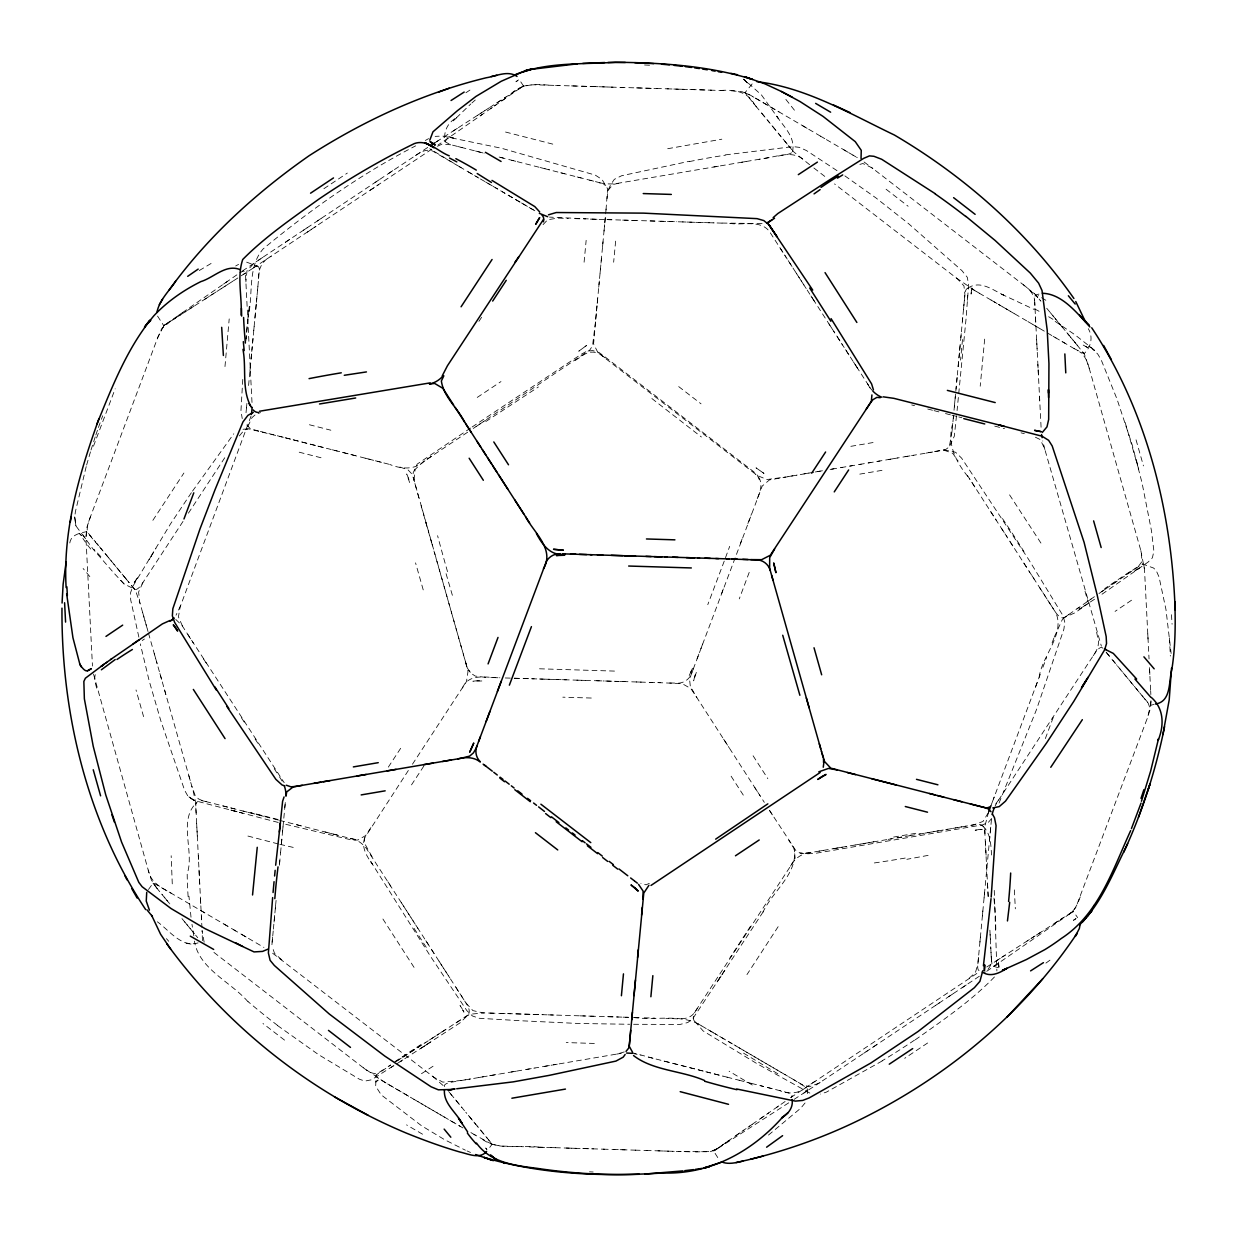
<?xml version="1.0" encoding="UTF-8"?>
<svg xmlns="http://www.w3.org/2000/svg" width="1237" height="1237" viewBox="0 0 1237 1237"><rect width="100%" height="100%" fill="white"/><g stroke="black" fill="none" stroke-linecap="round" stroke-linejoin="round"><path stroke-width="0.75" stroke-dasharray="5 3.75" d="M188.07 870.693C193.328 849.278 178.638 819.698 196.405 802.937M792.515 151.734C795.808 136.689 783.021 126.174 775.707 114.732L778.119 118.211L761.482 94.971L743.762 79.106M482.847 152.893L450.129 144.528L444.995 141.698C443.171 131.478 447.918 122.107 457.273 117.221L453.283 120.839L470.771 103.97M202.42 940.677L202.095 930.425M224.979 366.569L229.201 318.914M388.186 1066.557L390.645 1064.98L376.141 1075.046L375.677 1086.225L381.29 1094.931L421.446 1125.685L444.64 1139.725L465.375 1150.194M807.344 1093.632L807.173 1088.05L793.334 1079.468M242.777 379.388L240.952 410.792L242.236 418.585M844.902 175.901L875.951 197.92L908.391 223.51L961.953 270.656L967.319 277.351L968.617 284.943L966.035 319.007L957.067 410.591M984.667 339.124L980.214 386.191M245.823 341.165L249.302 306.374L248.034 317.492C253.461 295.04 247.168 266.96 263.234 248.838C310.502 209.625 360.957 174.03 415.632 145.873M1151.013 701.534L1150.549 708.09L1147.194 718.573M967.736 295.349L967.288 300.529L967.52 298.009M247.013 326.63L245.916 339.062L246.055 337.794M962.494 339.495L960.546 360.137M584.096 262.198L586.152 240.334M275.294 908.87L275.665 904.835M273.392 929.111L274.954 912.458M958.582 361.776L957.33 375.043M962.371 321.481L962.742 317.414M984.559 892.882L983.817 900.706M990.265 832.161L991.023 824.058M246.024 412.741L246.905 403.432M248.591 385.511L251.467 354.833M251.776 351.509L252.982 338.768M253.322 335.165L256.353 302.941M256.399 302.416L256.786 298.287M257.095 295.055L259.353 270.362A14.89 4.948 -66.5 0 0 255.178 266.821L240.828 276.052M246.488 407.87L246.797 404.623M249.936 371.115L250.74 362.611M251.096 358.823L252.209 346.994M252.564 343.283L253.369 334.732M253.74 330.696L254.142 326.429M254.899 318.357L257.157 294.375M257.528 290.448L257.914 286.288M258.626 278.789C257.868 269.202 262.414 260.404 271.259 256.214M272.619 937.198L271.815 945.022M279.516 863.89L280.613 852.247M281.371 844.283L282.098 836.382M282.531 831.929L283.242 824.306M284.819 807.529L285.531 800.03M271.924 944.697L273.392 929.002M274.521 917.096L273.779 924.951M274.908 912.983L276.083 900.397M279.392 865.266L279.84 860.565M280.567 852.772L282.871 828.249M282.995 826.904L285.159 803.973M604.785 222.985L605.542 214.944M595.492 321.867L592.538 345.881L589.786 350.009L473.245 428.466M595.708 319.517L597.054 305.214M597.208 303.482L597.966 295.442M598.739 287.247L604.615 224.717M605.635 213.831L606.099 208.991M596.265 313.533L593.574 343.917L597.579 351.942L605.929 358.653M596.512 310.935L599.327 281M600.053 273.284L600.842 264.842M600.996 263.172L601.785 254.776M602.543 246.812L603.285 238.911M604.027 231.087L605.341 217.063M606.006 209.965L607.614 188.797L602.017 179.473L595.275 175.097L501.866 148.347L442.583 136.024L435.161 136.364M615.639 241.138L613.645 262.213M952.784 423.471C946.491 443.758 956.17 462.592 969.004 477.915M953.263 418.307L953.511 415.694M954.315 407.035L955.536 394.155M956.015 389.114L956.278 386.269M956.68 381.986L957.051 377.95M958.953 357.849L959.309 353.968M959.618 350.643L960.376 342.664M960.855 337.624L961.226 333.681M963.515 309.265L965.015 293.37A14.89 6.773 68.9 0 1 970.612 288.206L992.553 300.916M952.042 431.326L949.32 446.789L945.872 449.402L925.632 453.206M952.119 430.584L953.418 416.622M954.021 410.267L955.521 394.325M955.83 391.062L957.438 373.914M958.118 366.662L964.906 294.514L963.963 285.902L957.222 278.665L834.527 183.926M980.4 937.089L979.627 945.223M991.456 819.466L977.864 964.056L975.436 972.56L967.891 979.364M978.498 957.299L977.756 965.2A14.89 4.948 -66.6 0 0 980.987 970.643M982.394 915.906L983.137 907.912M989.507 840.248L989.878 836.32M408.334 770.496L364.745 837.743L364.266 842.784L373.775 859.839M607.073 198.631L607.846 190.684L610.661 184.746L614.31 179.35L621.67 175.716L689.426 161.274M956.479 415.74L954.315 436.197L949.32 446.789M364.745 837.743C361.049 847.438 366.941 856.561 372.414 864.168L369.848 860.086L430.491 956.34L466.937 1010.737L472.441 1015.979L479.167 1018.283L521.798 1020.803L578.87 1023.494L629.648 1024.267M251.08 415.957L180.231 606.671L178.422 616.861L182.643 626.479M444.995 141.698L447.299 138.683L523.437 85.848L519.153 79.462L515.937 81.766L519.153 79.524M86.203 466.596L75.395 511.685L74.73 517.066L75.905 525.864L93.332 549.398L114.469 573.674L124.133 584.003L134.787 589.291A14.89 4.948 -66.6 0 0 142.131 583.771L183.571 520.576M86.621 465.066L90.564 451.52M91.012 450.005L95.342 436.506M69.782 542.981C71.004 534.786 79.725 533.054 86.497 531.678L100.135 547.512M93.471 446.201L115.18 388.805M95.837 435.007L97.893 429.038M98.403 427.538L102.717 415.771M90.471 516.726L88.662 521.658A14.89 4.979 -66.5 0 0 88.074 532.931L95.605 542.038M988.672 811.766L984.76 826.61L985.008 834.016M1053.244 717.491L1044.059 742.03M725.5 557.701L729.675 546.367M724.233 561.134L707.78 604.661M749.205 572.391L739.278 598.878M740.298 543.739L742.169 538.76M747.875 523.56L751.524 513.85M757.23 498.666C760.059 491.986 763.043 484.332 758.822 477.497L755.513 474.158M1037.178 682.592L990.713 806.323L994.239 796.922M1039.126 677.366C1041.709 656.244 1065.181 634.519 1055.888 612.841L969.282 478.348M1035.493 687.061L1040.827 672.835M1042.899 667.315L1046.641 657.373M1052.099 642.853L1054.001 637.766M721.573 593.605L723.398 588.766M693.416 668.614L691.576 673.516A14.89 14.643 -21.1 0 1 679.02 683.149L668.49 682.948M697.111 658.78L698.967 653.816M700.869 648.76L702.771 643.719M1054.233 637.163L1062.506 619.165L1066.449 616.119M1080.257 896.871L1078.355 901.804A14.89 4.963 -66.6 0 1 1070.453 913.138L986.059 967.458M180.648 605.558L176.025 615.191M999.079 803.014L1036.575 709.373L1063.944 628.984L1064.748 621.995L1062.954 615.593L1028.519 559.248L961.613 458.138L955.675 452.325L949.305 450.608L943.831 450.144L934.755 451.66M157.408 338.443L161.63 328.779L165.882 324.094L179.334 314.77M142.889 582.627L138.606 591.982L139.735 602.264L147.234 628.736M247.895 426.471L251.992 417.642L255.966 414.148L260.574 412.601M86.497 531.678L85.894 536.873L92.466 666.063M805.04 1102.987L800.803 1108.151L766.925 1136.37M1144.38 698.518L1150.441 705.322L1151.059 699.678M138.869 637.148L130.658 599.682L130.612 592.554L132.931 586.183L170.443 524.024L191.534 492.481M790.505 866.194L795.159 858.122L794.139 848.69L788.804 840.371M1038.956 294.081L1035.307 294.994L1034.549 298.875L1041.152 428.713M988.255 812.864L983.013 821.445L973.936 824.801L965.092 826.316M152.878 520.313L183.896 473.044M149.074 559.619L152.491 554.083M150.976 556.495L155.908 548.594M778.135 926.699L746.962 974.601M697.173 1008.572L694.653 1012.577A14.89 8.922 -35.3 0 0 696.122 1022.659L704.487 1027.56M750.503 926.235L729.737 958.211M388.325 767.126L402.211 745.942M411.504 784.876L424.848 764.528M188.426 513.169L226.155 455.618M478.92 321.357L481.595 317.306M412.447 764.234L466.488 681.556L467.988 671.567L465.282 661.177M370.914 827.584L365.657 835.563L358.003 839.969L352.731 840.232L283.459 823.765M724.867 970.303L692.844 1018.546L687.818 1022.52L679.994 1024.452L631.334 1024.282M721.171 975.885L716.733 982.518L764.373 910.015L763.059 912.009C772.677 890.918 798.344 873.709 794.139 848.69M1093.261 655.703L1095.889 651.775A14.89 4.963 -66.7 0 1 1102.77 648.142M148.471 889.511L153.017 883.218L154.099 883.373L171.294 893.284M995.739 803.957L999.913 798.081M192.539 491.089L233.778 433.8M1138.736 565.974L1141.998 561.49L1141.241 551.98L1089.07 367.76L1084.401 354.199L1080.674 349.375M751.972 101.419L744.999 92.682L752.359 83.683M1073.979 348.494L1084.029 353.736C1090.957 347.164 1093.446 337.16 1088.297 328.686M489.728 1147.395L492.017 1144.349L491.522 1143.375L465.777 1112.202M994.455 976.967C970.859 1001.336 942.223 1020.68 914.576 1040.302M462.452 687.973C468.931 672.541 487.084 677.83 499.949 677.799M991.657 818.477L988.549 822.157L982.704 824.847L816.76 853.113L805.596 853.978L800.061 853.051L795.778 850.468L769.46 810.343M607.846 190.684L612.933 184.483L621.376 182.705M239.344 435.919L244.184 430.151L248.451 428.822L283.35 437.295M417.302 927.441L466.658 1004.073A14.89 7.793 43.3 0 1 468.05 1014.989L459.87 1022.968L400.061 1061.779M543.058 224.624L547.682 219.738L557.748 218.099L568.309 218.439M471.9 102.98L475.271 100.011M803.88 1093.091L807.56 1090.06M1088.838 602.945L1075.293 612.671L1064.748 617.294A14.89 6.773 68.8 0 1 1056.197 613.196L1050.847 605.001M1055.146 321.388L1074.52 334.469L1091.962 348.169L1097.807 354.169L1101.1 359.658L1116.934 398.886L1132.272 445.104L1142.045 482.894L1151.508 530.936L1153.889 551.192L1152.389 557.825L1148.137 562.046L1099.554 595.94M1129.536 571.896L1104.641 588.626M1045.914 963.113L1050.074 960.082M1131.53 600.223L1115.063 611.387M468.065 1014.989L437.001 1035.137M717.754 1157.569L713.656 1151.09L725.408 1142.911M157.563 316.1L163.732 325.609L166.856 323.414M420.905 1044.569L393.737 1062.413M1069.696 913.896L1073.268 911.391L1077.643 917.638M182.427 312.621L241.06 271.939M178.375 315.435L183.401 311.94M223.541 284.093L227.608 281.278M480.203 115.861L482.306 114.407M490.378 108.81L492.372 107.433M494.537 105.918L496.702 104.418M501.65 100.986L505.686 98.187M142.24 640.534L144.42 639.019M1068.768 614.511L1097.636 594.471M1098.966 593.559L1103.528 590.389M1105.832 588.797L1142.509 563.948L1153.58 568.046L1156.178 570.489L1159.069 577.076L1165.981 609.578L1171.13 653.445M1064.748 617.294L1070.593 613.243M1076.932 608.851L1079.143 607.305M1087.076 601.816L1093.4 597.425M1101.641 591.703L1107.672 587.513M1111.816 584.653L1116.037 581.715M1126.49 574.463L1130.479 571.695M1132.551 570.257L1136.432 567.567M719.315 1147.132L723.197 1144.441M725.269 1143.019L729.273 1140.236M735.86 1135.659L743.932 1130.061M748.076 1127.185L754.122 1122.995M760.152 1118.82L768.687 1112.898M776.604 1107.393L778.815 1105.863M727.619 1141.38L749.916 1125.917M752.22 1124.309L785.619 1101.146M448.242 138.034L438.053 144.992M518.21 89.497L520.174 88.136M790.69 1097.621L979.364 971.772M323.893 188.704L347.319 173.087M242.421 271.011L255.502 262.213M470.57 428.064L417.194 464.107L413.081 472.982L413.993 480.528M485.801 421.554L538.404 386.965M927.611 1043.007L904.711 1058.3M472.178 426.966L581.05 354.37L586.524 351.37L592.616 350.519L599.203 352.591L604.955 356.844L753.379 471.467L757.137 474.869L760.74 482.77M477.235 397.417L500.97 381.584M258.61 260.126L263.002 257.203M431.806 149.167L253.183 268.104M467.648 432.208L422.868 462.05L415.137 469.411L414.008 480.126L416.374 488.94M979.364 976.225L818.94 1083.179L809.261 1086.751L802.21 1084.663L784.645 1074.381M986.709 971.308L1071.273 912.798L1075.881 907.37L1147.72 717.166L1149.822 707.75L1148.183 703.126L1140.653 694.019M465.916 92.744L469.936 90.085M317.213 221.052L321.527 218.176M375.027 182.504L379.496 179.535M388.65 173.427L393.01 170.52M285.453 242.236L289.968 239.22M303.39 230.268L307.766 227.361M307.271 232.2L316.023 226.371M370.203 190.235L378.677 184.591M427.213 459.159L431.574 456.252M476.044 426.61L485.538 420.271M575.205 360.493L583.972 354.648A14.875 14.628 -21.1 0 1 599.775 354.076L757.26 475.503L766.986 479.523L785.619 477.018M810.915 1084.014L815.477 1080.983M820.208 1082.344L794.046 1099.415M863.72 1053.321L868.096 1050.399M872.487 1047.476L877.203 1044.337M935.28 1005.619L939.749 1002.635M948.794 996.605L953.371 993.558M962.077 987.744L966.7 984.667M433.043 1066.248L420.193 1074.536M427.739 147.404L254.219 263.048L246.998 270.764L245.885 281.881M420.379 1048.744L427.121 1044.306L423.441 1046.734M1094.513 599.265L1079.035 609.315L1083.828 606.207M426.425 1044.755L433.074 1040.441M510.958 93.811C521.597 83.575 536.224 83.992 549.955 85.245M1000.254 958.319L995.414 961.427M1058.47 920.838L1053.584 923.977M436.383 141.822L486.729 109.397M489.682 107.495L506.119 96.919M504.325 98.079L523.437 85.848M415.338 155.646L419.791 152.754A14.89 8.937 -35.5 0 1 433.012 151.254L456.546 165.016M435.316 142.502L438.501 140.446M453.175 130.998L457.906 127.952M477.42 115.397L482.136 112.351M484.796 110.65L491.506 106.336M170.428 321.388L162.928 327.589L157.949 337.021L90.146 517.576L86.729 527.828L86.033 539.626M172.778 319.873L180.54 314.863M182.488 313.61L194.781 305.694M204.646 299.354L209.517 296.215M211.743 294.777L216.444 291.746M221.129 288.747L226.232 285.453M228.891 283.737L235.85 279.253M243.179 274.537L245.637 272.96M175.345 318.218L163.732 325.609M177.788 316.641L185.287 311.817M187.436 310.425L230.963 282.407M233.654 280.675L238.293 277.691M395.531 1061.841L425.915 1042.281M402.86 1057.125L415.044 1049.285M435.61 1036.034L417.379 1047.77M441.547 1032.215L448.861 1027.514M397 1060.882L401.762 1057.821M429.44 1040.008L440.712 1032.74M383.269 1069.727L378.646 1072.711A14.89 7.793 43.3 0 1 366.91 1070.453L362.719 1067.299M456.036 1022.875L461.045 1019.659M1002.728 956.727L1005.14 955.165M1027.035 941.079L1029.385 939.563M1031.735 938.048L1034.07 936.548M1036.405 935.033L1043.889 930.224M1060.913 919.261L1063.387 917.684M1069.139 913.973L1073.268 911.391M788.727 1102.832L716.532 1149.312L710.038 1151.802L678.263 1151.461M496.748 102.949L501.526 99.888M424.909 460.705C415.137 470.199 401.422 469.24 389.701 464.432M396.969 1063.696L403.587 1059.46L400.448 1061.454M717.676 1148.585L713.656 1151.09M277.521 1025.535L318.558 1054.651L359.457 1079.236L364.915 1081.092L371.487 1079.793L394.232 1065.366M199.296 270.516L212.285 262.754M391.155 1067.284L393.892 1065.598M464.664 1017.34L469.797 1014.247L484.208 1012.902M1139.014 568.293L1133.479 571.556L1140.808 567.257M882.228 1060.944L826.44 1092.101L820.579 1094.065M806.354 1087.06C798.855 1093.755 788.758 1094.467 779.774 1090.617M425.358 140.446L428.59 138.637M991.332 958.814L992.089 965.046L993.435 966.205L997.439 964.025M235.695 265.955L238.586 264.393M240.086 272.619L243.689 270.795L245.544 275.248L252.132 405.04M437.45 146.291L442.088 144.08L451.289 144.837M717.012 1148.74L711.275 1151.307L695.565 1151.987M649.301 883.373L646.054 884.811L640.828 883.311M967.952 288.082C980.245 279.778 992.723 290.015 1003.795 295.195L1000.331 293.633L1034.055 309.389M624.283 1051.914L617.402 1053.97L553.511 1064.841M859.885 164.382L862.885 163.531L871.714 167.66L1023.911 285.19L1035.137 294.391L1040.209 300.39M1150.441 705.322L1154.106 704.41M198.121 942.888C181.468 947.913 169.407 930.518 157.377 921.797M667.717 148.703L721.82 139.193M810.096 852.664L805.534 853.53A14.859 8.922 -35.4 0 0 792.701 862.838L694.807 1012.16C688.499 1021.886 675.464 1018.036 665.8 1018.453M928.106 855.385L906.86 859.313M915.782 833.305L892.279 837.294M850.87 446.325L875.75 442.088M859.792 474.127L883.79 470.045M769.043 157.594L759.054 159.295M778.243 156.032L787.18 154.47A14.89 4.329 0.6 0 0 792.221 150.156L778.521 133.565M759.827 159.171L617.572 183.354A14.875 4.299 0.5 0 1 601.723 183.184L597.595 182.179M787.954 476.616L797.138 475.054M803.957 473.895L809.632 472.921M815.399 471.946L822.713 470.694M831.712 469.163L842.768 467.292M849.773 466.102L861.277 464.153M868.328 462.947L879.909 460.984M888.908 459.453L897.815 457.937M905.067 456.7L913.787 455.216M822.404 470.756L769.429 479.925L762.208 486.079L690.803 675.572L689.72 680.752L690.308 686.118L695.24 695.086L764.327 802.349M830.135 469.442L833.877 468.808M840.974 467.601L852.138 465.7M859.39 464.463L870.848 462.514M877.048 461.463L932.744 452M819.018 851.133L823.765 850.329M832.98 848.768L855.989 844.856M860.287 844.129L874.343 841.732M888.212 839.382L910.664 835.563M919.106 834.125L928.508 832.532M929.327 832.393L933.966 831.604M937.136 831.063L947.851 829.238M952.49 828.45L966.236 826.115M836.861 848.103L809.307 852.788L800.061 853.051M837.434 848.01L846.819 846.417M855.184 844.995L863.998 843.495M864.601 843.387L869.472 842.567M873.198 841.933L891.769 838.779M897.351 837.82L901.804 837.062M910.015 835.671L920.343 833.908M924.843 833.15L943.228 830.027M946.753 829.424L955.938 827.862M957.129 827.661L961.69 826.888M461.633 1080.458L442.8 1082.128L433.708 1077.149L270.114 951.284M465.035 1079.886L529.374 1068.938M533.827 1068.18L552.382 1065.026M455.989 1081.416L451.49 1082.174A14.89 4.314 0.4 0 0 444.47 1086.241L445.583 1087.756M460.473 1080.659L470.771 1078.911M478.874 1077.52L483.497 1076.747M489.574 1075.711L498.202 1074.242M511.206 1072.031L516.045 1071.211M526.313 1069.464L534.941 1067.995M544.481 1066.371L557.253 1064.207M713.873 166.98L718.465 166.206M741.396 162.294L745.988 161.521M763.987 158.46C777.733 156.651 794.015 149.29 805.302 161.367M970.736 825.342L975.235 824.584A14.89 8.922 -35.4 0 1 984.637 828.914L988.193 896.763M616.629 1054.11L621.221 1053.367M725.5 154.857L793.118 146.615L799.489 147.373L806.524 150.589L838.98 171.943M762.069 223.541L718.913 223.031M243.024 429.27L248.451 428.822M594.348 1043.44L566.252 1042.575M614.48 671.088L538.157 668.753M591.301 698.039L562.835 697.173M555.521 85.415L614.681 87.224M620.062 87.394L652.007 88.368M656.43 88.507L668.506 88.863M673.763 89.033L706.126 90.023M710.162 90.146L727.464 90.672M597.069 219.305L549.491 217.109M606.996 219.614L628.612 220.279M632.803 220.402L654.821 221.067M660.682 221.253L714.213 222.892M708.291 222.706L724.928 223.217M703.42 222.567L682.484 221.918M729.66 223.371C742.695 225.582 760.6 219.351 769.646 231.767L807.575 290.695M514.345 678.232L534.198 678.85M539.471 679.005L561.227 679.67M564.227 679.762L585.348 680.412M596.729 680.752L652.162 682.453M657.713 682.623L682.128 683.613L690.88 688.592L696.848 697.591M490.007 1013.088L542.981 1014.696M547.929 1014.85L585.951 1016.01M590.59 1016.165L628.69 1017.324M633.56 1017.479C654.806 1020.741 678.819 1013.814 698.565 1024.081M538.945 1147.194C520.39 1144.426 498.526 1151.106 482.214 1139.2M539.626 1147.225L545.115 1147.395M550.604 1147.565L555.954 1147.72M566.36 1148.044L604.506 1149.204M613.289 1149.482L636.622 1150.194M646.178 1150.487L674.227 1151.338M544.744 85.09L534.198 84.796A14.89 4.299 0.5 0 0 521.303 87.363M548.95 85.214L559.418 85.539M571.509 85.894L576.999 86.08M581.328 86.203L592.291 86.544M593.203 86.559L598.244 86.729M602.589 86.853L623.927 87.502M636.39 87.889L641.616 88.043M645.173 88.152L657.187 88.523M667.052 88.832L678.062 89.172M679.02 89.188L684.448 89.358M689.859 89.528L695.271 89.682M699.4 89.806L711.553 90.193M720.862 90.471C733.897 89.389 747.937 91.584 754.338 104.279M574.896 218.64L585.642 218.964M590.358 219.104L611.666 219.753M622.644 220.093L639.019 220.603M649.982 220.928L676.345 221.732M485.631 677.366L475.224 676.067L470.539 672.943L467.246 667.841L433.955 551.022M490.764 677.52L499.856 677.799M505.315 677.969L510.695 678.123M514.205 678.232L521.241 678.448M523.375 678.51L528.787 678.68M531.786 678.773L543.167 679.113M544.728 679.159L550.388 679.345M553.666 679.438L566.407 679.824M576.829 680.149L604.244 680.984M606.872 681.061L618.175 681.417M620.015 681.463L625.381 681.633M636.235 681.958L641.709 682.128M649.703 682.376L660.543 682.7M493.594 1013.196L483.018 1012.871L472.921 1010.614L465.885 1002.882L460.659 994.749M500.165 1013.397L510.912 1013.721M515.628 1013.861L553.898 1015.036M580.091 1015.84L597.146 1016.366M607.754 1016.675L618.268 1017M623.077 1017.154L630.066 1017.371M634.102 1017.494L639.498 1017.649M644.183 1017.788L654.93 1018.128M512.845 1146.405L523.622 1146.73M529.173 1146.9L570.69 1148.183M571.401 1148.199L577.091 1148.369M582.797 1148.539L593.528 1148.879M603.192 1149.173L614.928 1149.529M620.108 1149.683L625.303 1149.853M635.169 1150.147L647.137 1150.518M657.976 1150.843L663.388 1151.013M667.516 1151.137L690.308 1151.833M507.634 1146.251L502.33 1146.05A14.89 4.314 0.5 0 1 490.996 1142.741L488.584 1139.834M589.477 1171.841L593.188 1172.011M644.554 64.973L650.059 65.267M744.999 92.682L753.89 97.244M731.191 90.78L742.123 91.754L749.498 94.661L821.631 136.812M186.045 943.321L191.178 944.094M492.017 1144.349L473.941 1134.36M632.2 1053.336L640.921 1055.192M350.257 838.408L358.003 839.969M505.546 132.034L553.387 144.281M293.231 847.407L279.825 844.314M206.177 801.638L202.172 800.71A14.89 7.793 43.4 0 0 195.786 806.06L201.94 927.487M277.938 819.466L250.724 812.601M278.186 843.928L244.725 835.222M309.42 424.755L330.851 430.213M278.263 822.466L229.278 809.663L242.777 813.219M299.215 452.201L321.45 457.86M458.154 146.584L462.221 147.62M475.565 151.022L484.146 153.218M499.145 157.053L503.459 158.15M511.747 160.253L515.69 161.274M540.229 167.536L549.46 169.886M560.701 172.763L564.799 173.798M577.169 176.953L581.158 177.973M589.632 180.138L593.621 181.159M500.258 157.331L541.249 167.784M544.574 168.634L598.291 182.349L605.774 185.411M958.861 416.962L961.938 417.75M911.731 404.947L914.53 405.659M927.765 409.03L932.482 410.236M934.059 410.638L938.991 411.906M945.501 413.56L951.485 415.091M952.042 415.23L957.16 416.529M994.749 426.131L1004.521 428.62M1021.066 432.842L1024.329 433.677M285.113 437.743L299.555 441.423M302.06 442.073L315.667 445.536M317.909 446.109L381.491 462.344M260.388 431.435L291.592 439.398M293.184 439.8L307.58 443.48M310.147 444.129L324.218 447.717M332.382 449.804L340.747 451.938M342.34 452.34L358.931 456.577M365.193 458.185L372.77 460.118M375.414 460.782L391.789 464.973M278.449 820.085L202.543 800.71L198.477 798.901L195.059 795.19L191.797 786.129M279.686 820.394L333.341 834.078M333.758 834.202L353.643 839.274A14.89 7.778 43.2 0 1 366.245 848.273L415.199 924.163M222.907 805.906L227.314 807.034M230.592 807.869L234.783 808.936M243.07 811.055L247.153 812.091M251.003 813.065L254.853 814.054M259.198 815.168L263.543 816.281M296.54 824.692L300.947 825.821M325.068 831.975L337.485 835.145M653.059 1058.284L634.303 1053.213M677.891 1064.624L648.544 1057.125M681.401 1065.521L694.56 1068.876M698.41 1069.85L710.425 1072.927M714.213 1073.886L730.711 1078.092M739.154 1080.257L747.488 1082.375M751.57 1083.426L763.244 1086.395M772.166 1088.684L759.951 1085.56M685.917 1066.665L661.192 1060.356M689.597 1067.608L702.477 1070.886M705.848 1071.752L722.903 1076.113M727 1077.149L739.54 1080.349M746.792 1082.205L755.235 1084.354M780.392 1090.771L767.651 1087.524M258.595 430.971L250.523 428.883L245.39 423.471M237.133 811.75L194.054 800.447L187.9 796.102L184.622 790.288L160.887 721.001L149.151 680.767L140.307 643.905M784.366 1091.792L788.34 1092.859A14.89 4.314 0.5 0 1 791 1097.405M246.627 262.167L257.358 266.141M993.435 966.205L999.913 968.324M399.876 467.029L408.04 469.89L411.333 473.4L413.405 478.023L465.932 663.496L467.493 668.49L470.292 672.294M943.831 450.144L952.706 453.283L958.072 460.953M467.076 1150.951L470.493 1152.451M1035.446 437.249L1040.255 439.568L1044.554 448.443L1101.378 646.162M809.848 1093.091L757.214 1063.805L703.111 1030.931L693.88 1020.278M777.826 1073.793L743.112 1052.888M422.544 1134.205L406.556 1124.881M1030.421 291.283L1038.554 295.859M752.297 1085.035L729.119 1071.211M826.393 139.595L857.272 157.64M994.1 301.813L997.115 303.575M998.46 304.379L1011.65 312.08M1014.788 313.904L1029.571 322.548M1032.431 324.218L1077.984 350.844M468.266 171.866L477.327 177.154M480.42 178.963L497.831 189.137M512.566 197.734L484.78 181.499M521.535 202.992L533.363 209.903M459.515 166.748L478.982 178.128M520.05 202.126L502.392 191.797M701.889 1026.045L713.594 1032.88M728.129 1041.368L790.165 1077.628M707.734 1029.462L716.764 1034.72M719.656 1036.42L725.609 1039.9M227.438 926.096L171.093 893.176C161.861 887.965 151.285 882.862 148.61 871.497L92.852 671.691M233.329 929.544L263.898 947.403M408.705 1096.245L381.862 1080.566L376.543 1076.979L376.141 1075.046M440.82 1115.016L411.318 1097.776M444.068 1116.903L460.319 1126.412M387.676 1083.968L446.418 1118.279M450.005 1120.382L456.005 1123.876M458.602 1125.407L462.978 1127.958M470.895 1132.582L475.92 1135.52M755.297 98.048L779.094 111.964M802.798 125.803L808.55 129.174M820.487 136.147L827.661 140.338M843.897 149.816L849.85 153.311M852.865 155.073L855.865 156.821M1062.011 341.505L1064.995 343.252M976.38 291.468L979.24 293.138M991.084 300.05L1000.053 305.307M1002.991 307.023L1008.526 310.255M1010.212 311.245L1015.778 314.492M1027.839 321.543L1033.637 324.929M1035.276 325.888L1041.229 329.367M1053.089 336.294L1056.073 338.026M461.169 167.722L429.734 148.734M515.504 199.466L534.817 210.738M781.227 1072.402L734.02 1044.817M713.703 1032.941L731.376 1043.27M223.866 924.008L235.865 931.028M241.803 934.492L247.756 937.971M200.533 910.37L206.424 913.818M385.109 1082.452L363.431 1067.856L212.424 951.253M974.864 290.571L956.278 277.938M1041.569 297.684L1046.069 300.405M175.793 619.459L181.87 625.273L284.201 782.681M864.091 162.001L872.905 168.588M651.884 398.546L701.394 436.986M284.541 1040.116L262.971 1023.509M886.094 189.246L908.128 206.254M678.711 386.609L701.039 403.834M809.601 164.691L793.86 151.981L788.649 145.811M813.884 168L826.625 177.834M432.78 1076.422L445.243 1087.385M1023.215 284.649L1027.344 287.927A14.89 7.809 43.2 0 1 1034.627 300.344M248.018 1001.754C231.01 981.946 198.77 968.942 194.441 941.11M281.804 959.85L274.552 953.449L272.032 946.135M1142.509 563.948L1143.9 565.216L1144.596 571.154M743.653 79.245L748.741 84.178L742.695 78.364M1035.307 294.994L1037.719 297.359M100.846 556.681L93.981 549.321M134.787 589.291L128.416 581.761M124.133 584.003L119.618 579.194M166.423 938.636L168.742 941.28M785.882 99.424L795.654 111.732M89.837 576.612L83.126 568.51M486.961 1149.467L485.693 1148.013L486.729 1149.312M1143.034 696.879L1106.357 652.471M96.873 543.569L98.156 545.115M1046.718 308.26L1051.945 314.585M1052.888 315.729L1060.496 324.944M1061.918 326.676L1075.463 343.051M1077.133 345.092L1084.029 353.736M755.792 106.042L782.155 137.956M1106.079 652.131L1111.599 658.842M1139.2 692.256L1116.47 664.733M108.268 557.361L115.814 566.515M117.778 568.881L122.803 574.973M123.391 575.669L127.844 581.065M99.424 546.646L107.758 556.743M125.339 578.035L100.707 548.192M448.675 1091.513L453.732 1097.636M461.293 1106.79L466.349 1112.913M455.68 1099.987L460.581 1105.909M477.142 1125.964L478.379 1127.464M155.955 887.115L153.017 883.218M156.558 887.841L162.325 894.83M164.227 897.134L169.825 903.891M184.468 921.642L187.545 925.353M190.05 928.399L197.719 937.692M1039.111 299.045L1040.905 301.225M1050.321 312.636L1054.434 317.6M1055.439 318.821L1057.851 321.744M1059.289 323.475L1062.954 327.929M1066.897 332.691L1069.448 335.799M1070.577 337.144L1073.067 340.16M1074.536 341.938L1077.984 346.113M753.333 103.058L756.92 107.403M772.043 125.71L774.47 128.663M784.706 141.049L787.258 144.141M761.806 113.325L769.584 122.741M774.64 128.864L776.001 130.504M1112.836 660.326L1115.387 663.419M125.973 578.792L135.513 590.559L140.059 603.393M450.655 1093.895L461.911 1107.532M468.359 1115.326L475.905 1124.479M480.93 1130.541L487.301 1138.272M157.238 888.676L151.331 879.924L148.208 870.059M161.738 894.119L164.815 897.846M166.748 900.18L169.33 903.304M181.963 918.596L184.947 922.23M187.003 924.704L194.487 933.765M982.92 826.1C990.868 833.707 990.852 844.825 991.548 855.014M1009.578 494.877L1041.817 544.435M83.018 534.972L85.569 538.744M414.039 967.365L382.372 918.163M426.27 947.341L412.385 925.755M974.833 486.961L966.53 474.08M1023.803 563.005L1026.354 566.963M1034.534 579.674L1029.06 571.169M780.207 248.189L786.036 257.234M788.216 260.62L793.767 269.233M796.473 273.439L804.282 285.561M807.158 290.03L815.477 302.941M828.976 323.908L834.805 332.954M837.248 336.742L842.567 344.999M845.567 349.669L859.004 370.528M810.946 295.906L812.755 298.72M813.049 299.168L850.778 357.756M856.53 366.693L868.822 385.774M753.101 755.792L767.821 778.645M754.678 787.366L760.013 795.669M769.692 810.668L772.414 814.92M743.298 795.128L729.103 773.079M401.236 902.484L404.112 906.953M406.324 910.386L417.967 928.461M425.868 940.723L428.481 944.79M431.342 949.227L434.202 953.681M439.042 961.164L449.82 977.926M455.958 987.451L458.649 991.626M187.869 634.596L193.281 642.993M990.729 511.654L996.558 520.7M1001.491 528.354L1007.026 536.951M1010.057 541.667L1012.778 545.888M1039.497 587.374L1050.445 604.367M853.515 362.008L856.251 366.26M723.63 739.154L729.15 747.736M387.954 881.857L390.722 886.156M203.533 658.919L206.27 663.171M241.54 717.924L244.416 722.393M255.1 738.984L257.806 743.19M274.258 768.718L276.887 772.816M279.531 776.913L282.175 781.15M867.462 383.656L870.307 388.511M1125.16 422.466L1139.061 470.524M1136.045 439.831L1143.452 465.901M1089.318 368.626L1087.818 363.585A14.89 6.757 68.8 0 0 1079.607 351.787M452.371 595.291L445.351 571.216M143.585 716.625L136.024 689.968M423.224 589.894L415.555 562.866M425.775 522.153L426.951 526.297M188.859 775.738L190.328 780.934M1085.019 591.317L1087.864 601.398M417.549 493.099L419.915 501.464M421.075 505.577L431.62 542.78M148.486 633.205L161.583 679.407M164.521 689.798L193.343 791.618L195.477 802.024L196.296 816.188M142.58 612.284L148.023 631.519M154.223 653.43L157.176 663.867M159.913 673.5L165.82 694.39M431.265 541.079L432.78 546.893M1044.878 449.572L1042.729 440.898M96.687 688.143L95.326 683.102A14.89 6.757 68.9 0 1 95.404 674.227M1136.386 460.087L1138.303 467.617M1140.823 550.542L1144.503 569.468L1149.049 658.95M204.151 942.177L202.126 930.966M1096.616 632.308L1098.642 641.91L1097.853 647.492L1095.611 652.115L997.718 801.437A14.859 4.963 -66.6 0 0 995.166 805.967M193.822 935.821L191.982 924.348M191.008 917.22L188.952 896.222M993.96 898.062L994.641 906.876M1171.454 614.712L1172.088 624.206M172.268 883.867L171.17 855.741M1169.46 637.89L1170.341 656.043M994.27 890.393L996.883 970.952M1014.355 889.898L1015.33 908.824M1149.482 667.609L1150.766 692.859M1035.709 321.635L1035.338 314.414M1036.621 339.51L1037.178 350.535M1038.168 370.002L1038.554 377.563M991.27 957.361L990.729 946.692M985.363 841.145L985.734 848.335M985.827 850.175L986.183 857.287M986.554 864.508L986.739 868.065M987.513 883.543L988.162 896.361M989.894 930.193L991.44 960.762A14.89 8.922 -35.4 0 1 984.436 972.761M990.358 939.486L989.987 932.281M196.652 823.363L196.853 827.197M197.054 831.032L197.394 837.789M198.307 855.772L198.492 859.591M199.033 870.059L199.76 884.486M200.487 898.758L200.842 905.871M201.368 916.045L201.554 919.864M1147.781 633.978L1148.137 640.952M1149.59 669.511L1149.946 676.562M1150.673 690.926L1150.858 694.56M1039.513 396.613L1039.698 400.169M1034.72 302.292L1034.905 305.709M1037.874 364.358L1038.059 367.992M873.028 391.279A14.89 7.778 43.3 0 1 869.704 387.15M90.749 549.058A700.065 177.324 9 0 1 82.91 538.466M277.614 1025.442A706.915 675.928 6.5 0 1 248.111 1001.661M188.132 896.701A707.317 388.634 -45 0 1 187.174 871.173M994.842 907.015A700.374 320.228 51.6 0 1 995.816 931.631M914.483 1040.162A710.842 669.99 -27.1 0 1 882.136 1060.805M905.206 858.061A721.418 296.694 5.6 0 1 872.951 863.148M1034.642 308.925A699.725 393.366 -25.7 0 1 1042.018 312.915M1048.667 316.734A699.725 393.366 -25.7 0 1 1055.671 321.001M447.516 571.649A710.316 223.696 70.7 0 1 437.589 535.698M1002.434 518.519A697.421 410.282 40.6 0 1 1023.973 551.594M689.365 161.583A688.839 448.242 -39.5 0 1 725.408 155.166M971.354 290.896L971.091 294.081L971.988 288.113L971.354 290.896M694.746 676.082L693.679 680.845L696.555 671.645L694.746 676.082M692.488 668.289L689.055 675.897L692.488 668.289M137.585 577.725L133.395 583.74L137.585 577.725M377.239 1080.504L375.77 1082.05L379.558 1079.128L377.239 1080.504M586.539 345.494L578.761 351.2L586.539 345.494M1075.695 918.828L1073.407 920.313L1077.303 917.823L1075.695 918.828M978.776 829.579L975.173 830.228L982.209 829.408L978.776 829.579M477.698 680.675L472.905 681.231L482.554 680.953L477.698 680.675M453.422 138.034L447.392 136.286L453.422 138.034M1087.555 347.535L1082.622 344.767L1087.555 347.535M763.909 473.354L756.023 467.833L763.909 473.354M80.25 534.106L79.261 533.472L81.41 535.636L80.25 534.106M1092.055 348.339L1088.761 346.128L1094.714 350.535L1092.055 348.339M194.054 800.447L187.9 796.102L194.054 800.447M462.205 1008.82L460.04 1005.526L463.921 1012.129L462.205 1008.82M408.55 478.271L406.695 473.972L409.741 482.925L408.55 478.271M998.939 967.133L998.336 961.164L998.939 967.133M75.905 525.864L74.73 517.066L75.905 525.864"/><path stroke-width="1.5" d="M643.039 899.376L643.07 891.042L638.539 884.347M61.974 608.14C61.247 713.208 87.224 821.6 145.672 909.597M1171.516 668.181L1169.212 699.833L1162.888 734.639M1042.219 432.548L1046.981 426.873L1048.667 419.498L1048.945 363.554L1047.213 330.14L1042.033 290.54L1038.616 283.149L1030.328 273.114L995.105 240.457L965.881 216.351M792.097 1099.538C793.427 1107.672 788.201 1114.027 781.552 1117.939L788 1112.712M62.066 603.037L63.133 584.204L66.164 561.768M252.549 894.969L257.25 847.314M861.029 158.537L861.261 150.357L855.262 141.652L823.007 116.371L800.138 101.62L781.413 91.492L764.961 83.869L744.473 76.648L752.467 79.415C708.337 65.685 661.362 62.7 615.361 62.267C581.715 64.571 545.873 61.757 514.175 75.101M272.635 897.583L268.383 952.969L270.083 960.299L274.336 965.463L329.228 1013.969L384.769 1056.058L431.11 1086.797L438.362 1089.828L450.902 1089.503M824.043 761.219L823.254 767.234M991.023 898.681L983.415 965.834M273.068 892.511L274.057 881.687M991.193 897.088L996.063 825.651L994.471 817.719L992.491 814.116M871.915 394.943L871.343 401.376L866.116 409.385M652.858 975.653L650.878 996.744M623.463 973.875L621.407 995.739M630.715 1030.328L629.246 1046.301L632.818 1052.764M631.705 1019.906L632.416 1012.268M635.447 979.998L633.978 995.584M637.565 957.546L638.292 949.722M641.555 915.117L642.281 907.339M274.599 875.997L275.155 870.322M275.665 865.204L280.351 823.193L279.315 831.991M279.964 826.455L282.608 801.298L284.046 796.953M1009.686 902.33L1007.459 920.947M982.735 970.798L979.92 981.343L974.369 987.714L918.04 1031.503L870.724 1063.093L809.06 1097.977L802.674 1100.435L795.391 1101.116L736.757 1089.008M286.134 795.685L286.675 791.958L293.231 786.887L302.276 785.325M98.96 418.694C79.539 472.627 62.716 529.683 66.133 587.59M70.277 522.091L71.189 517.128M156.929 312.373C159.264 300.235 168.928 291.283 175.592 281.325C212.64 232.262 258.889 190.807 309.157 155.692C363.693 120.685 423.255 93.084 486.327 77.745C496.207 76.23 507.804 70.014 517.035 76.447M1080.087 924.596L1079.36 928.477L1075.262 936.378L1077.071 933.317C1025.782 1010.165 952.676 1071.953 870.833 1114.197C831.743 1134.545 790.103 1149.776 747.272 1160.059C739.417 1161.651 731.283 1164.79 723.274 1162.517M429.78 140.198L432.965 131.818L457.443 110.665L475.936 96.44L501.263 81.255L521.133 72.535L531.755 69.272L577.231 63.86M1164.574 726.66C1156.286 767.868 1143.56 808.225 1126.304 846.556C1112.728 873.6 1101.44 903.211 1079.576 924.874M251.467 414.24L252.162 407.329M146.724 892.356L146.26 901.077L149.43 910.154M1141.442 801.251L1150.657 771.022L1158.481 738.86L1158.157 740.375C1164.264 725.392 1164.094 708.693 1151.338 697.436M1147.828 790.659L1150.008 784.026L1138.473 817.301M543.46 568.819C555.042 549.197 533.827 532.59 525.586 516.726M183.973 518.968L193.792 492.836M1141.04 803.107L1131.422 828.651M509.366 685.174L531.431 626.633M488.074 663.913L498.016 637.426M478.611 741.489L480.404 736.726M486.126 721.511L489.914 711.43M497.413 691.421L501.232 681.262M988.672 811.766L990.698 806.369M96.733 424.554C112.15 386.764 127.396 347.241 153.914 315.729C167.258 301.503 183.493 290.247 200.904 281.588C213.877 277.66 225.907 263.651 240.225 269.666M442.258 375.801L447.454 365.735L543.538 219.32M1130.664 830.63C1112.898 869.333 1098.889 914.189 1061.238 938.512A700.328 351.014 33.5 0 1 1044.77 949.66L1026.416 959.541L1002.418 970.334L1006.887 968.339C999.651 972.993 990.389 977.632 982.333 972.035M1123.737 852.231L1127.649 843.572M443.851 375.785L441.362 380.996C443.542 396.737 457.659 408.117 464.617 422.064M774.594 549.012L769.692 557.671L769.615 568.231L821.662 752.05M1004.398 426.394L998.877 424.956L1042.064 436.228L1048.62 440.31L1052.192 445.954L1084.091 542.347L1097.188 595.09L1106.172 636.529L1106.527 643.565L1104.626 649.842L1073.824 701.317L1046.487 743.097L1005.48 801.174L999.233 806.601L992.785 807.931M159.341 304.611L162.526 299.339M1086.148 680.304L1081.509 687.772L1088.019 677.288M1082.344 719.671L1050.77 767.28M461.076 306.791L492.063 259.492M1093.554 906.597L1094.621 904.927M492.682 301.055L506.258 280.32M848.644 469.952L834.248 491.893M825.605 452L811.704 473.183M516.293 260.404L515.195 262.105L518.798 256.631M648.93 885.321L643.781 893.068L629.417 1044.121L628.643 1048.156L626.015 1051.404M625.133 1054.496L623.232 1057.14L615.949 1061.083L549.228 1075.37L513.309 1081.849L456.7 1088.761M169.191 289.891L175.592 281.325M1087.261 916.431L1091.838 910.788L1082.684 921.72L1086.117 917.746M486.62 1151.384C479.941 1159.61 468.359 1153.858 459.978 1152.049C441.779 1146.776 423.966 1140.236 406.401 1133.138C311.291 1093.292 227.453 1027.22 166.809 943.816M1007.026 1017.061L1042.575 978.931M148.564 322.718L150.775 320.383M782.82 1116.918C752.251 1151.508 710.1 1174.655 663.001 1172.97C603.208 1176.758 541.636 1174.748 483.976 1157.353L493.362 1160.693M773.14 217.619L777.887 213.506L829.47 179.937L863.735 158.321L869.456 155.893L873.925 156.295L881.687 159.279L935.358 193.792M820.162 772.491L650.987 885.445M782.604 1135.674L766.6 1147.209M101.357 669.805L115.196 659.553M104.325 664.006L85.384 678.216L83.853 681.448L84.363 698.812L93.223 746.267L105.733 794.85L121.582 842.088L138.807 882.352L142.116 886.728L171.031 908.53L205.28 928.786L254.033 951.918L262.569 951.408L268.166 949.073M170.087 621.206L174.293 618.067M103.274 664.81L101.078 666.434L106.645 662.367M187.699 276.33L198.198 269.094M110.603 659.507L162.387 623.896L169.933 620.51M105.965 636.406L122.679 625.133M105.516 663.171L111.624 658.873M814.054 193.884L820.131 189.601M767.852 803.849L715.651 839.15M798.313 174.649L817.394 162.124M133.039 643.982L139.364 639.637M912.69 1048.589L889.248 1064.191M310.564 193.188L333.495 177.927M759.209 839.969L735.458 855.788M451.057 100.491L464.184 92.064M1043.44 962.649L1030.591 970.89M431.852 144.729L434.883 142.781M774.532 218.269L769.785 221.315A14.89 7.809 43.2 0 0 768.053 223.572M837.464 178.128L842.706 174.912M171.015 620.557L173.103 619.273M766.878 222.876L771.78 220.016M253.291 412.369L247.895 415.369L242.962 421.925L215.052 489.651L199.946 529.049L172.84 608.743L172.36 615.856L174.618 622.366L216.351 690.122M818.786 771.842L828.496 768.409L837.155 769.94M87.564 670.779L91.136 668.8L87.564 670.779C83.142 672.433 77.003 658.3 81.116 666.774M721.929 1162.069L703.451 1168.084M548.47 214.821L556.248 212.532L643.565 213.135L757.075 218.64L763.832 220.588L768.919 224.778L812.724 290.092M438.64 92.126L449.217 88.183M989.801 806.988L986.538 808.039L970.287 803.926M1155.451 704.023C1171.439 701.642 1168.625 681.541 1171.764 669.959C1175.397 647.368 1175.583 624.391 1174.81 601.584M750.55 1159.27L762.796 1156.131M496.81 75.271L491.213 76.57M742.772 1161.126L736.015 1162.594M704.255 1167.914L709.203 1166.816L703.683 1168.022M565.448 1089.086L511.871 1098.224M259.476 411.241L430.229 382.867M319.502 403.989L355.684 397.989M385.171 790.83L361.173 794.912M378.244 762.672L353.349 766.909M314.074 783.315L329.985 780.609M357.122 776.001L366.183 774.455M387.258 770.883L396.056 769.383M423.611 764.698L433.089 763.09M442.568 761.482L451.428 759.966M457.767 758.899C465.282 756.936 474.003 756.858 480.25 762.023M320.847 782.171L295.705 786.438L290.942 786.825L286.304 785.217M323.259 781.753L460.489 758.42L469.673 756.101L473.493 752.807L476.044 748.323L546.275 561.66A14.906 14.643 -21.1 0 1 560.005 553.759M344.273 375.29L366.446 371.92M756.905 81.673C805.766 87.394 850.7 114.144 894.382 135.019C964.597 176.334 1027.174 231.566 1073.902 298.488M695.364 1169.382L701.827 1168.424M429.44 384.058L434.635 383.424L442.846 388.31L453.623 404.994M684.741 1170.666L693.586 1169.599M682.979 1170.882L644.987 1174.052M1042.374 293.277C1062.166 293.741 1077.211 313.317 1089.936 326.985M582.766 63.412L604.769 62.53M639.282 1174.269C605.032 1175.413 570.69 1173.387 536.796 1168.3C514.731 1165.532 490.47 1162.734 476.492 1143.065M607.939 62.468L625.35 62.468M750.766 559.603L761.621 559.681L770.311 555.243L869.92 403.587L872.905 399.706L876.894 397.371L880.218 397.695M643.24 193.56L671.335 194.425M628.659 566.036L691.328 567.953M646.456 538.961L674.923 539.842M562.943 553.851L586.616 554.578M590.188 554.686L661.826 556.882M664.857 556.975L694.483 557.872M697.683 557.98L718.527 558.614M726.444 558.861L758.513 559.974A14.89 14.643 -21.1 0 1 770.218 570.334M634.828 62.7L653.693 63.628M565.278 553.929C550.913 556.82 542.301 544.697 536.441 533.564M570.535 554.083L575.854 554.253M579.442 554.362L592.044 554.748M597.456 554.903L602.867 555.073M611.294 555.336L622.659 555.691M624.221 555.722L635.54 556.078M645.915 556.387L651.126 556.557M654.28 556.65L667.315 557.052M672.681 557.207L678.046 557.377M686.365 557.624L699.523 558.026M704.874 558.196L710.239 558.366M715.728 558.521L729.196 558.938M731.655 559.016L737.221 559.186M742.772 559.356L747.983 559.511M883.203 396.83L893.887 398.345L1001.738 425.683M626.571 1053.043L632.2 1053.336M661.532 64.2L669.418 64.896M674.196 65.391L682.144 66.257M685.313 66.628L691.545 67.447M694.684 67.88L699.369 68.561M702.523 69.04L707.301 69.798M718.295 71.7L721.65 72.287M711.986 70.586L715.079 71.127M737.499 74.746L730.912 73.37M503.583 1163.058L505.036 1163.368M547.651 216.707L539.301 213.321M728.516 1104.316L680.18 1091.668M947.356 390.382L995.213 402.582M963.747 418.616L984.745 423.966M927.518 812.199L905.298 806.524M937.909 784.799L916.478 779.341M847.33 772.537L855.54 774.64M871.838 778.8L896.284 785.031M929.466 793.505L943.846 797.169M953.681 799.69L961.86 801.777M934.971 794.912L830.8 768.162L824.6 761.59L821.476 751.385M937.491 795.561L984.312 807.498L988.301 808.89L991.007 811.704M704.533 1080.504C681.803 1070.562 653.275 1070.84 633.53 1055.563M284.726 785.82L282.098 785L275.851 779.341L226.928 706.574M490.873 1159.827L475.611 1154.538M1106.079 649.564L1104.394 648.93L1113.315 653.414L1136.648 679.036M833.506 105.006L849.881 112.474M235.401 942.687L242.591 946.413M792.252 97.182L781.413 91.492M449.572 158.073L456.809 161.877M213.676 949.428L190.297 936.146M334.593 1096.941L368.162 1115.279M449.263 155.831C437.852 151.471 427.368 138.884 414.38 143.569C381.212 159.728 349.298 178.437 318.79 199.172C292.597 218.037 265.414 236.53 242.73 259.476C236.793 276.964 242.189 296.787 241.138 315.126M815.631 103.382L830.63 112.196M485.43 152.321L501.078 161.475M492.001 180.416L534.801 206.594L539.703 211.944M477.219 173.536L491.46 182.473M483.141 764.157L486.033 766.306M590.791 842.629L540.894 804.205M953.603 197.673L975.127 214.341M350.488 1047.399L328.47 1030.39M557.748 849.943L535.435 832.702M597.595 853.654L587.374 845.799M612.763 865.297L617.742 869.132M582.132 841.748L556.171 821.739M602.651 857.535L607.738 861.447M484.115 764.822L492.295 771.146M493.749 772.275L497.274 774.996M500.119 777.176L502.949 779.372M505.113 781.042L509.196 784.196M511.314 785.835L514.128 788M517.808 790.845L522.014 794.092M527.534 798.344L530.611 800.726M533.58 803.014L536.533 805.302M538.59 806.88L544.481 811.441M551.47 816.837L558.923 822.59M565.835 827.924L568.587 830.058M572.329 832.934L575.035 835.021M582.364 840.681L585.101 842.799M586.477 843.866L590.93 847.314M597.749 852.571L602.295 856.081M609.192 861.4L613.336 864.601M619.01 868.977L627.793 875.765M630.623 877.961L634.241 880.744M634.658 881.069L637.349 883.141M545.625 813.575L550.898 817.657M499.779 778.027L504.541 781.738M514.793 789.701L530.271 801.684M490.873 1155.389L496.965 1160.275L490.563 1154.971M1134.917 679.02L1150.565 696.988M1079.576 315.11L1089.333 325.192M1143.916 656.847L1154.167 668.83M1068.366 295.767L1075.185 304.055M450.825 1137.22L444.145 1129.103M152.383 916.493L147.048 909.922M1091.714 327.774C1146.591 410.452 1171.795 511.422 1175.119 609.903M170.706 949.181L160.594 934.244L151.656 915.395M768.919 224.778L776.975 236.715L769.445 225.32M467.663 1131.963L458.51 1118.217L462.205 1123.706C456.561 1112.527 443.279 1103.682 444.439 1089.905M225.057 738.613L193.343 689.426M825.048 272.619L856.87 322.455M809.709 288.02L830.877 321.264M228.814 708.476L214.898 686.906M493.795 441.949L508.515 464.787M480.667 446.974L455.201 407.437M482.368 449.619L491.692 464.091M492.805 465.823L507.881 489.249M523.839 514.004L498.48 474.652M465.792 423.874L471.142 432.192M477.018 441.3L486.017 455.293M487.502 457.597L497.088 472.488M514.685 499.794L529.622 522.988M483.342 480.281L469.148 458.231M242.962 349.36C246.627 368.348 241.292 390.444 251.513 407.468M249.024 403.602L250.384 405.736M831.078 318.636L871.575 383.857L873.446 389.887M131.864 888.784L137.152 898.077M1075.757 301.534L1085.591 322.053M1103.636 345.448L1107.331 352.298M1107.672 352.839L1111.398 359.735M124.952 875.765L127.009 879.832M79.771 663.913L72.937 637.72L66.643 593.806M111.933 814.827L114.438 822.172M782.727 635.246L799.875 695.271M1093.616 520.885L1101.162 547.543M100.599 795.839L93.239 769.754M814.023 647.771L821.662 674.799M809.153 707.827L806.354 697.962M819.327 743.793L820.734 748.741M771.625 575.329L773.032 580.323M822.141 753.704L823.007 757.075M1041.508 434.512L1042.126 437.697M243.318 341.644L244.199 350.597M223.387 355.483L221.686 327.326M67.37 595.507L66.891 586.786M65.576 622.087L64.602 602.744M1064.841 353.937L1065.768 372.863M241.447 308.369L241.663 316.084M1048.466 393.026L1048.404 389.624L1048.528 397.556M476.23 1143.869A699.755 214.187 -75.2 0 1 467.308 1132.984M116.958 659.476A719.362 162.325 -8.5 0 1 132.39 649.487M284.402 786.144A14.875 6.757 68.8 0 1 285.902 796.071M455.85 158.661A700.018 268.97 60.8 0 1 476.291 170.103M245.39 343.066A706.853 320.275 52.1 0 1 243.596 317.492M309.064 378.63A697.498 298.071 6.3 0 1 341.273 372.816M443.233 375.631A14.875 8.891 -35.4 0 1 429.78 383.841M258.688 412.586A14.89 8.922 -35.5 0 1 253.276 409.973M541.914 215.037A14.89 8.906 -35.4 0 1 543.414 221.81M935.234 193.962A706.915 675.819 6.5 0 1 965.757 216.506M821.028 187.39A707.363 188.333 -58.6 0 1 838.361 176.087M881.826 397.232A14.89 7.778 43.3 0 1 873.028 391.279M1143.9 789.67A710.842 703.59 36.3 0 1 1140.993 798.344M1010.675 873.028A721.418 390.196 61 0 1 1008.588 901.479M992.12 814.564A14.859 4.963 -66.6 0 1 994.378 807.699M823.425 758.776A14.89 14.643 -21.1 0 1 823.486 762.394M480.033 761.513A14.89 14.643 -21.1 0 1 476.833 746.267M274.815 898.65A688.839 268.553 -62.8 0 1 278.016 866.859M736.974 1089.72A697.405 399.118 47.7 0 1 704.719 1081.262M984.466 967.922L984.374 970.859L984.698 964.875L984.466 967.922M473.678 743.236L469.813 751.972L473.678 743.236M539.579 217.712L535.853 224.083L539.579 217.712M146.77 324.156L144.497 327.125L149.878 320.197L146.77 324.156M821.739 776.666L817.765 779.434L826.053 774.424L821.739 776.666M526.761 70.2L524.148 71.05L532.961 68.715L526.637 70.169M451.428 1089.503L448.165 1090.261L455.03 1088.9L451.428 1089.503M560.516 555.057L556.31 555.521L564.706 555.243L560.516 555.057M563.237 550.171L553.588 549.321L563.237 550.171M1040.874 431.605L1034.642 430.383L1040.874 431.605M427.182 143.77L425.049 142.75L434.156 147.729L427.182 143.77M434.991 144.93L430.229 141.745L434.991 144.93M634.875 887.795L630.994 884.934L638.215 891.104L634.875 887.795M175.53 627.747L173.273 624.778L177.633 631.056L175.53 627.747M775.893 572.545L773.759 563.191L775.893 572.545"/></g></svg>
